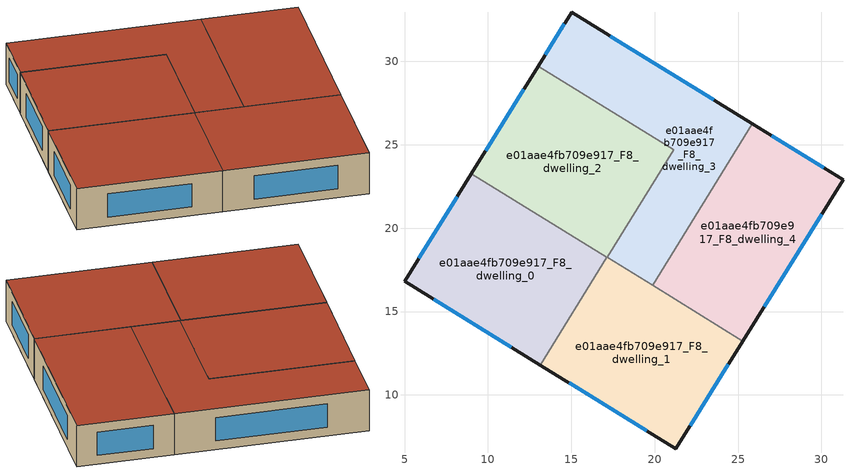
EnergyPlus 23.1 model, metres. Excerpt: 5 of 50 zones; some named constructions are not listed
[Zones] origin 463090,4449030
e01aae4fb709e917_F8_dwelling_0
 floor to e01aae4fb709e917_F7_dwelling_0 (EU_floor_Construction): 17.14,18.25 13.15,11.79 5,16.82 9.01,23.27 z24
 wall outside (EU_wall_Construction): 9.01,23.27 5,16.82 13.15,11.79 z24:27
 wall to e01aae4fb709e917_F8_dwelling_1 (EU_wall_Construction): 13.15,11.79 17.14,18.25 z24:27
 wall to e01aae4fb709e917_F8_dwelling_2 (EU_wall_Construction): 17.14,18.25 9.01,23.27 z24:27
 window (EU_Window_Construction): 6.74,15.74 11.4,12.87 / 8.15,21.89 5.86,18.2 z24.64:26.36
 roof outside (EU_roof_Construction): 13.15,11.79 17.14,18.25 9.01,23.27 5,16.82 z27
e01aae4fb709e917_F8_dwelling_1
 floor to e01aae4fb709e917_F7_dwelling_1 (EU_floor_Construction): 25.28,13.22 21.28,6.78 13.15,11.79 17.14,18.25 z24
 wall outside (EU_wall_Construction): 13.15,11.79 21.28,6.78 25.28,13.22 z24:27
 wall to e01aae4fb709e917_F8_dwelling_4 (EU_wall_Construction): 25.28,13.22 19.87,16.56 z24:27
 wall to e01aae4fb709e917_F8_dwelling_3 (EU_wall_Construction): 19.87,16.56 17.16,18.24 z24:27
 wall to e01aae4fb709e917_F8_dwelling_2 (EU_wall_Construction): 17.15,18.24 17.14,18.25 z24:27
 window (EU_Window_Construction): 14.89,10.72 19.53,7.85 / 22.13,8.16 24.42,11.84 z24.64:26.36
 roof outside (EU_roof_Construction): 21.28,6.78 25.28,13.22 17.14,18.25 13.15,11.79 z27
e01aae4fb709e917_F8_dwelling_2
 floor to e01aae4fb709e917_F7_dwelling_2 (EU_floor_Construction): 21.14,24.7 17.16,18.24 9.01,23.27 13.02,29.72 z24
 wall outside (EU_wall_Construction): 13.02,29.72 9.01,23.27 z24:27
 wall to e01aae4fb709e917_F8_dwelling_3 (EU_wall_Construction): 17.16,18.24 21.14,24.7 13.02,29.72 z24:27
 window (EU_Window_Construction): 12.16,28.34 9.86,24.65 z24.64:26.36
 roof outside (EU_roof_Construction): 17.16,18.24 21.14,24.7 13.02,29.72 9.01,23.27 z27
e01aae4fb709e917_F8_dwelling_3
 floor to e01aae4fb709e917_F7_dwelling_3 (EU_floor_Construction): 25.85,26.26 19.87,16.56 17.16,18.24 21.14,24.7 13.02,29.72 15.02,32.95 z24
 wall outside (EU_wall_Construction): 25.85,26.26 15.02,32.95 13.02,29.72 z24:27
 wall to e01aae4fb709e917_F8_dwelling_4 (EU_wall_Construction): 19.87,16.56 25.85,26.26 z24:27
 window (EU_Window_Construction): 14.59,32.25 13.44,30.41 / 23.53,27.69 17.34,31.51 z24.64:26.36
 roof outside (EU_roof_Construction): 19.87,16.56 25.85,26.26 15.02,32.95 13.02,29.72 21.14,24.7 17.16,18.24 z27
e01aae4fb709e917_F8_dwelling_4
 floor to e01aae4fb709e917_F7_dwelling_4 (EU_floor_Construction): 31.3,22.9 25.28,13.22 19.87,16.56 25.85,26.26 z24
 wall outside (EU_wall_Construction): 25.28,13.22 31.3,22.9 25.85,26.26 z24:27
 window (EU_Window_Construction): 30.13,23.62 27.02,25.54 / 26.57,15.3 30.01,20.83 z24.64:26.36
 roof outside (EU_roof_Construction): 25.28,13.22 31.3,22.9 25.85,26.26 19.87,16.56 z27
[SCHEDULE:FILE] Column Number=1; Rows to Skip at Top=0; Number of Hours of Data=8760; Column Separator=Comma; Interpolate to Timestep=No; Minutes per Item=60; Adjust Schedule for Daylight Savings=Yes
Name | File
EU_Step8_GainSchedule_e01aae4fb709e917_F3_dwelling_5_f000 | ../../schedules/e01aae4fb709e917/e01aae4fb709e917_F3_dwelling_5_f000_gain.csv
EU_Step8_GainSchedule_e01aae4fb709e917_F4_dwelling_0_f000 | ../../schedules/e01aae4fb709e917/e01aae4fb709e917_F4_dwelling_0_f000_gain.csv
EU_Step8_GainSchedule_e01aae4fb709e917_F4_dwelling_1_f000 | ../../schedules/e01aae4fb709e917/e01aae4fb709e917_F4_dwelling_1_f000_gain.csv
EU_Step8_GainSchedule_e01aae4fb709e917_F4_dwelling_2_f000 | ../../schedules/e01aae4fb709e917/e01aae4fb709e917_F4_dwelling_2_f000_gain.csv
EU_Step8_GainSchedule_e01aae4fb709e917_F4_dwelling_3_f000 | ../../schedules/e01aae4fb709e917/e01aae4fb709e917_F4_dwelling_3_f000_gain.csv
EU_Step8_GainSchedule_e01aae4fb709e917_F4_dwelling_4_f000 | ../../schedules/e01aae4fb709e917/e01aae4fb709e917_F4_dwelling_4_f000_gain.csv
EU_Step8_GainSchedule_e01aae4fb709e917_F4_dwelling_5_f000 | ../../schedules/e01aae4fb709e917/e01aae4fb709e917_F4_dwelling_5_f000_gain.csv
EU_Step8_GainSchedule_e01aae4fb709e917_F5_dwelling_0_f000 | ../../schedules/e01aae4fb709e917/e01aae4fb709e917_F5_dwelling_0_f000_gain.csv
EU_Step8_GainSchedule_e01aae4fb709e917_F5_dwelling_1_f000 | ../../schedules/e01aae4fb709e917/e01aae4fb709e917_F5_dwelling_1_f000_gain.csv
EU_Step8_GainSchedule_e01aae4fb709e917_F5_dwelling_2_f000 | ../../schedules/e01aae4fb709e917/e01aae4fb709e917_F5_dwelling_2_f000_gain.csv
EU_Step8_GainSchedule_e01aae4fb709e917_F5_dwelling_3_f000 | ../../schedules/e01aae4fb709e917/e01aae4fb709e917_F5_dwelling_3_f000_gain.csv
EU_Step8_GainSchedule_e01aae4fb709e917_F5_dwelling_4_f000 | ../../schedules/e01aae4fb709e917/e01aae4fb709e917_F5_dwelling_4_f000_gain.csv
